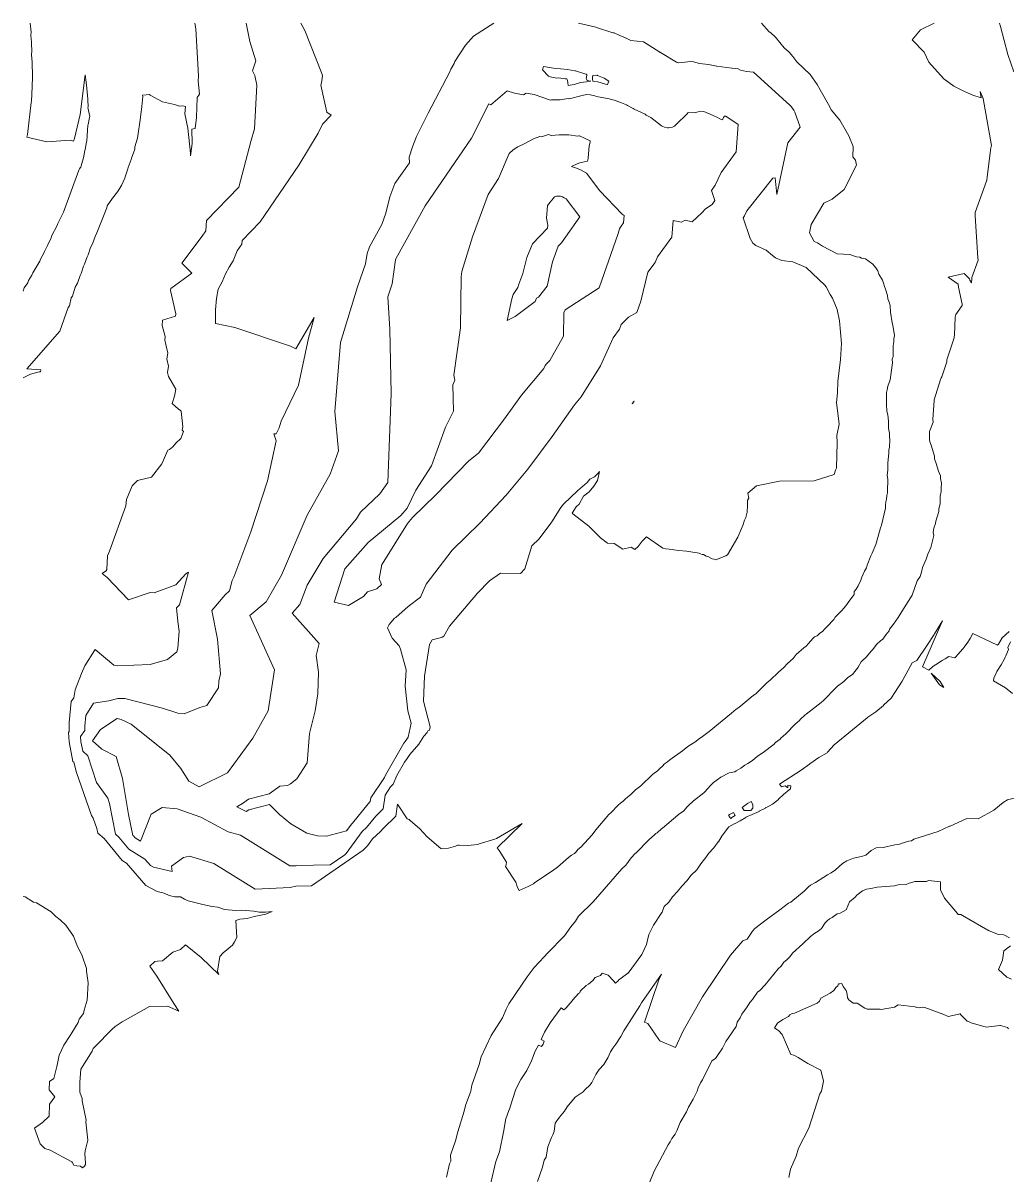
# Model space of a CAD drawing. Header units: metres. Extents: x 808092 to 809616, y 9156899 to 9158040.
# Drawn here: x 808091.9 to 808380.4, y 9157701.1 to 9158039 of the extents above; entities that cross this region are included whole.
import ezdxf

# ---------------------------------------------------------------- set-up
doc = ezdxf.new("R2010")
doc.units = ezdxf.units.M
doc.layers.add('C-TOPO-MAJR', color=9, linetype='Continuous')

msp = doc.modelspace()

# ---------------------------------------------------------------- linework, layer by layer
at = {"layer": 'C-TOPO-MAJR', "color": 9, "linetype": 'Continuous', "lineweight": 5}
for points, elevation in [([(808157.3, 9158039), (808158.33, 9158033.55), (808160.08, 9158027.9), (808159.14, 9158025.04), (808159.77, 9158023.66), (808160.39, 9158020.77), (808159.65, 9158008.01), (808158.65, 9158004.29), (808155.12, 9157990.94), (808145.65, 9157981.16), (808145.42, 9157978.09), (808144.39, 9157976.5), (808138.42, 9157968.6), (808141.3, 9157965.72), (808135.14, 9157961.18), (808135.06, 9157960.66), (808136.68, 9157953.83), (808136.56, 9157953.08), (808132.77, 9157951.92), (808132.61, 9157950.33), (808133.57, 9157947.1), (808133.45, 9157946.04), (808134.27, 9157942.3), (808134.05, 9157940.6), (808134.5, 9157938.47), (808134.2, 9157936.63), (808134.55, 9157935.44), (808136.69, 9157931.7), (808136.24, 9157929.63), (808135.57, 9157927.51), (808137.42, 9157925.85), (808137.91, 9157925.56), (808138.26, 9157925.27), (808138.75, 9157920.62), (808138.49, 9157919.71), (808138.9, 9157919.3), (808138.08, 9157917.21), (808136.69, 9157915.89), (808135.79, 9157914.79), (808134.81, 9157914.01), (808134.34, 9157913.79), (808132.57, 9157909.79), (808129.52, 9157905.91), (808125.46, 9157904.94), (808123.85, 9157903.39), (808122.24, 9157899.36), (808121.96, 9157897.5), (808117.27, 9157884.22), (808116.62, 9157882.83), (808116.43, 9157878.89), (808116.37, 9157878.76), (808116.35, 9157878.71), (808116.36, 9157878.57), (808115.05, 9157877.66), (808116.53, 9157876.48), (808122.83, 9157869.94), (808129.13, 9157872.08), (808130.33, 9157872), (808136.7, 9157874.38), (808139.55, 9157877.54), (808140.34, 9157878.06), (808137.77, 9157868.53), (808136.82, 9157867.63), (808137.2, 9157863.58), (808137.65, 9157860.81), (808137.23, 9157855.82), (808136.99, 9157854.76), (808134.2, 9157852.52), (808129.18, 9157851.02), (808119.56, 9157850.59), (808118.52, 9157850.8), (808113.01, 9157855.37), (808112.8, 9157855.15), (808110, 9157850.57), (808108.99, 9157848.4), (808107.18, 9157843.57), (808106.73, 9157841.25), (808106.03, 9157840.15), (808105.42, 9157833.98), (808105.41, 9157831.34), (808105.23, 9157831.09), (808105.44, 9157828.33), (808106.53, 9157822.56), (808106.74, 9157822.37), (808107.59, 9157819.37), (808111.91, 9157806.74), (808112.41, 9157806.02), (808113.55, 9157802.97), (808113.81, 9157801.57), (808115.62, 9157799.98), (808120.95, 9157793.52), (808122.17, 9157792.78), (808127.88, 9157786.19), (808131.14, 9157784.45), (808133.2, 9157783.98), (808134.74, 9157783.28), (808136.33, 9157782.87), (808138.01, 9157782.95), (808139.2, 9157782.26), (808140.28, 9157781.79), (808144.52, 9157780.63), (808147.32, 9157780.05), (808148.94, 9157779.86), (808150.95, 9157779.21), (808154.2, 9157778.89), (808155.86, 9157778.97), (808159.52, 9157778.68), (808161.07, 9157778.47), (808162.91, 9157778.42), (808164.86, 9157778.61), (808163.06, 9157777.8), (808159.56, 9157777.11), (808157.57, 9157776.58), (808155.39, 9157776.34), (808154.27, 9157775.99), (808154.49, 9157770.98), (808153.85, 9157769.69), (808153.29, 9157768.77), (808150.55, 9157766.5), (808149.55, 9157765.44), (808148.81, 9157761.15), (808149.2, 9157760.12), (808144.04, 9157765.16), (808139.45, 9157768.86), (808137.99, 9157767.49), (808135.79, 9157766.72), (808132.7, 9157764.18), (808131.33, 9157764.1), (808130.47, 9157763.96), (808129.02, 9157762.58), (808131.12, 9157759.65), (808136.02, 9157751.66), (808137.55, 9157749.37), (808134.17, 9157750.83), (808128.9, 9157750.75), (808120.94, 9157746.25), (808118.89, 9157744.87), (808117.93, 9157744.08), (808112.98, 9157739.07), (808112.47, 9157738.48), (808112.16, 9157737.69), (808108.83, 9157732.41), (808108.51, 9157728.64), (808108.57, 9157725.67), (808109.19, 9157723.84), (808109.25, 9157723.09), (808110.36, 9157717.47), (808110.32, 9157716.93), (808110.87, 9157711.6), (808110.07, 9157708.52), (808110, 9157707.62), (808110.23, 9157704.93), (808110.15, 9157704.58), (808110.16, 9157704.48), (808109.94, 9157703.96), (808109.34, 9157703.45), (808108.77, 9157703.95), (808107.65, 9157704.03), (808106.8, 9157704.28), (808106.26, 9157705.2), (808106.16, 9157705.25), (808106.04, 9157705.36), (808099.8, 9157708.68), (808098.25, 9157709.2), (808096.91, 9157710.57), (808095.29, 9157715.1), (808097.6, 9157716.8), (808099.57, 9157718.68), (808099.63, 9157722.17), (808101.25, 9157724.34), (808099.56, 9157726.34), (808099.61, 9157728.81), (808100.9, 9157729.7), (808101.84, 9157733.23), (808101.95, 9157734.05), (808102.53, 9157736.55), (808103.88, 9157739.4), (808105.75, 9157742.23), (808106.15, 9157743.02), (808108.04, 9157746.12), (808108.36, 9157747.04), (808109.62, 9157748.76), (808109.76, 9157749.68), (808110.67, 9157752.64), (808110.96, 9157757.69), (808110.48, 9157761.13), (808110.47, 9157761.94), (808109.21, 9157765.61), (808107.64, 9157768.89), (808106.72, 9157771.38), (808104.48, 9157774.57), (808102.74, 9157776.16), (808101.47, 9157777.14), (808100.16, 9157778.51), (808095.89, 9157781.2), (808094.99, 9157781.34), (808092.52, 9157782.92), (808091.94, 9157783.02), (808091.91, 9157783.05)], 2770), ([(808091.91, 9157935.03), (808092.18, 9157935.13), (808094.09, 9157936.13), (808096.59, 9157936.79), (808096.64, 9157936.79), (808097, 9157936.78), (808097.1, 9157937.35), (808092.99, 9157937.63), (808102.72, 9157948.7), (808105.1, 9157955.6), (808105.51, 9157956.17), (808106.01, 9157958.43), (808106.39, 9157959), (808107.14, 9157961.63), (808107.87, 9157962.81), (808108.61, 9157965.04), (808108.94, 9157965.62), (808109.65, 9157967.78), (808109.94, 9157968.33), (808110.67, 9157970.5), (808110.95, 9157971.03), (808111.68, 9157973.25), (808112.2, 9157974.25), (808113.01, 9157976.47), (808113.49, 9157977.5), (808116.4, 9157984.86), (808116.57, 9157985.43), (808118.08, 9157987.7), (808119.56, 9157989.51), (808120.7, 9157991.42), (808121.69, 9157993.54), (808121.8, 9157993.98), (808122.63, 9157996.26), (808122.72, 9157996.69), (808123.56, 9157999.06), (808123.62, 9157999.44), (808124.6, 9158002.03), (808124.64, 9158002.72), (808125.41, 9158005.28), (808126.31, 9158011.37), (808126.27, 9158011.54), (808126.66, 9158014.44), (808126.65, 9158014.52), (808126.95, 9158017.51), (808126.91, 9158017.86), (808126.97, 9158017.83), (808128.96, 9158018.03), (808129.18, 9158017.9), (808132.75, 9158015.96), (808136.31, 9158015.17), (808137.68, 9158014.63), (808138.68, 9158014.76), (808139.44, 9158014.56), (808139.3, 9158012.43), (808140.2, 9158008.16), (808140.95, 9158000.87), (808140.95, 9158000.08), (808141.08, 9158000.78), (808141.39, 9158003.7), (808141.34, 9158007.9), (808142.34, 9158008.12), (808142.67, 9158011.36), (808142.89, 9158017.14), (808143.56, 9158018.13), (808143.22, 9158022.01), (808143.31, 9158023.55), (808142.52, 9158037.3), (808142.26, 9158039)], 2780), ([(808091.91, 9157960.47), (808092.22, 9157961.37), (808093.32, 9157962.9), (808093.47, 9157963.54), (808094.52, 9157965.1), (808094.73, 9157965.84), (808096.8, 9157969.21), (808097, 9157969.8), (808097.97, 9157971.53), (808098.16, 9157972.09), (808099.05, 9157973.77), (808099.24, 9157974.32), (808100.1, 9157975.96), (808100.28, 9157976.5), (808101.93, 9157979.69), (808102.11, 9157980.21), (808103.72, 9157983.62), (808108.21, 9157995.92), (808108.43, 9157996.26), (808108.65, 9157996.53), (808108.82, 9157996.81), (808108.96, 9157997.12), (808109.51, 9157999.2), (808109.62, 9157999.51), (808110.04, 9158001.68), (808110.14, 9158001.97), (808110.48, 9158004.17), (808110.59, 9158004.46), (808110.89, 9158009.07), (808110.96, 9158009.3), (808111.38, 9158011.37), (808111.42, 9158011.66), (808110.92, 9158014.25), (808110.94, 9158014.43), (808110.84, 9158016.51), (808110.86, 9158016.66), (808110.5, 9158020.88), (808110.49, 9158020.93), (808110.08, 9158023.78), (808108.6, 9158012.24), (808106.95, 9158005.15), (808106.7, 9158004.42), (808105.72, 9158004.64), (808098.85, 9158004.22), (808093.01, 9158005.59), (808093.16, 9158006.31), (808093.16, 9158006.35), (808094.25, 9158015.7), (808094.36, 9158016.14), (808094.6, 9158020.27), (808094.56, 9158020.71), (808094.7, 9158022.92), (808094.67, 9158023.46), (808094.72, 9158024.96), (808094.6, 9158025.85), (808094.6, 9158027.52), (808094.36, 9158029.66), (808094.5, 9158030.82), (808094.35, 9158032.89), (808094.36, 9158033.4), (808094.17, 9158035.4), (808094.25, 9158036.34), (808093.99, 9158039)], 2790), ([(808308.14, 9158039), (808310.39, 9158036.43), (808310.95, 9158036.15), (808312.31, 9158034.85), (808314.8, 9158031.74), (808316.28, 9158030.47), (808317.41, 9158029.19), (808318.58, 9158027.64), (808322.39, 9158023.93), (808324.46, 9158021.01), (808325.32, 9158019.45), (808328.24, 9158014.49), (808328.57, 9158013.57), (808331.1, 9158010.54), (808333.78, 9158005.93), (808335.03, 9158002.84), (808334.94, 9157999.81), (808335.7, 9157998.85), (808335.97, 9157997.39), (808332.39, 9157990.23), (808328.89, 9157987.35), (808326.46, 9157986.22), (808322.78, 9157979.92), (808322.22, 9157977.49), (808323.63, 9157975.02), (808324.56, 9157974.62), (808326.01, 9157973.63), (808330.31, 9157971.38), (808334.1, 9157971.14), (808335.99, 9157970.48), (808337.03, 9157970.42), (808337.51, 9157970.08), (808338.63, 9157969.88), (808340.83, 9157968.38), (808341.64, 9157967.31), (808342.22, 9157966.42), (808342.57, 9157965.39), (808343.58, 9157963.62), (808343.91, 9157962.78), (808344.18, 9157961.82), (808344.51, 9157961.02), (808345.09, 9157959.2), (808345.23, 9157958.16), (808345.59, 9157957.24), (808345.88, 9157956.23), (808345.96, 9157954.29), (808346.43, 9157951.18), (808346.67, 9157950.43), (808347.11, 9157947.48), (808346.99, 9157946.42), (808346.98, 9157945.54), (808346.79, 9157944.4), (808346.74, 9157941.31), (808346.46, 9157940.53), (808346.55, 9157939.47), (808345.84, 9157934.48), (808345.23, 9157932.6), (808345, 9157931.47), (808344.8, 9157930.76), (808344.77, 9157927.23), (808344.9, 9157925.23), (808345.19, 9157924.18), (808345.36, 9157922.3), (808345.42, 9157920.41), (808345.5, 9157919.64), (808345.69, 9157918.81), (808345.67, 9157917.74), (808345.79, 9157916.86), (808345.64, 9157914.67), (808345.52, 9157913.79), (808345.49, 9157913.02), (808345.16, 9157909.99), (808345.16, 9157908.02), (808344.96, 9157906.41), (808345.18, 9157905.32), (808345.21, 9157904.5), (808345.06, 9157902.47), (808345.07, 9157901.33), (808344.86, 9157900.52), (808344.77, 9157899.49), (808344.57, 9157898.72), (808344.47, 9157897.72), (808344.46, 9157896.8), (808343.37, 9157891.88), (808342.99, 9157891.05), (808342.21, 9157888.27), (808341.71, 9157886.21), (808340.64, 9157883.63), (808340.24, 9157882.84), (808339.16, 9157880.16), (808338.92, 9157879.32), (808338.39, 9157878.4), (808337.58, 9157876.57), (808337.32, 9157875.77), (808336.48, 9157874.02), (808335.89, 9157873.1), (808335.33, 9157872.42), (808335.28, 9157871.54), (808334.75, 9157870.7), (808334.06, 9157869.91), (808332.92, 9157868.25), (808331.72, 9157866.81), (808330.37, 9157865.43), (808329.78, 9157864.9), (808329.38, 9157864.2), (808328.65, 9157863.47), (808328.12, 9157862.81), (808326.73, 9157861.47), (808326.01, 9157860.65), (808325.26, 9157860.18), (808324.51, 9157859.43), (808323.72, 9157859.08), (808323.18, 9157858.6), (808321.96, 9157857.13), (808321.22, 9157856.43), (808320.54, 9157855.93), (808318.33, 9157853.94), (808317.46, 9157852.72), (808315.84, 9157851.3), (808314.73, 9157850.09), (808313.13, 9157848.72), (808310.7, 9157846.38), (808309.86, 9157845.71), (808306.62, 9157842.54), (808305.23, 9157841.56), (808304.49, 9157840.8), (808301.55, 9157838.43), (808300.79, 9157837.91), (808299.35, 9157836.75), (808292.83, 9157831.38), (808292.03, 9157830.82), (808290.5, 9157829.62), (808289.71, 9157829.09), (808288.93, 9157828.49), (808286.63, 9157826.98), (808285.04, 9157825.74), (808281.32, 9157823.09), (808280.65, 9157822.51), (808279.77, 9157821.86), (808279.19, 9157821.21), (808278.44, 9157820.57), (808277.74, 9157819.86), (808276.3, 9157818.73), (808272.82, 9157815.45), (808271.31, 9157814.27), (808269.98, 9157812.96), (808268.38, 9157811.67), (808267.65, 9157810.92), (808266.87, 9157810.36), (808266.23, 9157809.79), (808264.18, 9157807.61), (808263.47, 9157807.03), (808259.66, 9157802.59), (808258.56, 9157801.11), (808255.25, 9157797.52), (808254.38, 9157796.77), (808253.92, 9157796.12), (808253.46, 9157795.57), (808252.5, 9157795.09), (808251.63, 9157794.47), (808248.43, 9157791.64), (808246.99, 9157790.56), (808241.75, 9157787.14), (808241.59, 9157786.93), (808241.45, 9157786.77), (808240.02, 9157786.07), (808239.88, 9157785.97), (808237.18, 9157784.82), (808236.68, 9157785.68), (808236.2, 9157787.18), (808233.25, 9157791.83), (808233.38, 9157792.31), (808233.51, 9157793.07), (808231.35, 9157796.47), (808230.73, 9157797.25), (808238.05, 9157804.43), (808230.57, 9157799.98), (808230.13, 9157799.81), (808225.54, 9157798.47), (808225.34, 9157798.37), (808225.09, 9157798.29), (808222.16, 9157798), (808219.59, 9157798.02), (808219.2, 9157798.09), (808218.91, 9157797.98), (808218.54, 9157797.78), (808216.54, 9157797.17), (808214.81, 9157796.99), (808214.27, 9157797.07), (808210.27, 9157800.51), (808208.15, 9157802.85), (808205.33, 9157805.25), (808205.02, 9157805.6), (808204.44, 9157805.78), (808201.6, 9157810.07), (808201.08, 9157806.58), (808197.41, 9157802.97), (808196.64, 9157802.02), (808194.22, 9157799.89), (808192.76, 9157797.87), (808191.52, 9157796.59), (808176.41, 9157786.16), (808171.83, 9157786.08), (808170.11, 9157785.69), (808159.92, 9157785.12), (808147.79, 9157792.72), (808140.7, 9157794.84), (808138.9, 9157794.45), (808135.34, 9157791.91), (808135.6, 9157790.36), (808130.16, 9157791.59), (808129.24, 9157792.09), (808127.6, 9157793.97), (808122.84, 9157796.86), (808119.94, 9157800.38), (808118.95, 9157801.25), (808117.27, 9157810.29), (808116.7, 9157811.82), (808113.46, 9157816.46), (808110.88, 9157824.27), (808109.39, 9157825.61), (808108.85, 9157828.49), (808108.74, 9157829.88), (808109.98, 9157831.63), (808109.99, 9157832.95), (808110.3, 9157836.04), (808112.58, 9157839.64), (808117.05, 9157840.35), (808119.66, 9157841.06), (808121.68, 9157841.01), (808132.72, 9157838.24), (808137.22, 9157836.71), (808139.11, 9157836.56), (808143.64, 9157838.43), (808145.72, 9157838.97), (808149.11, 9157844.18), (808149.24, 9157846.16), (808149.73, 9157848.27), (808148.88, 9157858.42), (808147.18, 9157866.8), (808151.1, 9157871.42), (808152.36, 9157872.62), (808153.17, 9157875.62), (808153.61, 9157876.56), (808158.64, 9157889.88), (808163.51, 9157904.79), (808166.04, 9157916.6), (808165.34, 9157918.58), (808166.08, 9157918.61), (808166.9, 9157920.4), (808167.52, 9157922.29), (808172.57, 9157932.92), (808175.49, 9157946.69), (808177.21, 9157952.74), (808171.82, 9157943.57), (808170.19, 9157944.35), (808153.98, 9157949.78), (808148.25, 9157950.98), (808148.26, 9157954.96), (808148.55, 9157958.3), (808149.08, 9157961.04), (808150.27, 9157963.12), (808151.18, 9157965.54), (808152.25, 9157967.5), (808153.47, 9157969.34), (808154.62, 9157972.26), (808156, 9157974.23), (808156.07, 9157975.29), (808161.4, 9157980.79), (808172.63, 9157997.4), (808178.37, 9158006.74), (808179.61, 9158009.39), (808182.17, 9158011.97), (808180.86, 9158012.84), (808179.14, 9158020.78), (808179.3, 9158021.47), (808179.57, 9158023.49), (808179.44, 9158024.25), (808174.4, 9158036.84), (808173.31, 9158039)], 2760), ([(808229.83, 9158039), (808223.81, 9158035.16), (808221.53, 9158032.5), (808218.37, 9158027.7), (808218.18, 9158027.18), (808217.21, 9158025.48), (808216.92, 9158024.69), (808210.57, 9158012.56), (808207.1, 9158005.74), (808205.92, 9158002.7), (808205, 9157999.72), (808205.07, 9157998.06), (808200.78, 9157991.96), (808199.35, 9157988.03), (808198.17, 9157983.25), (808197.03, 9157979.98), (808193.41, 9157973.4), (808192.67, 9157971.44), (808192.25, 9157968.41), (808189.84, 9157961.72), (808184.88, 9157945.35), (808183.2, 9157925.14), (808184.32, 9157913.59), (808181.86, 9157906.77), (808175.16, 9157894.74), (808167.62, 9157877.16), (808163.11, 9157869.41), (808158.32, 9157865.33), (808165.51, 9157849.44), (808163.67, 9157837.44), (808159.22, 9157829.42), (808151.83, 9157819.21), (808143.53, 9157815.19), (808140.47, 9157816.78), (808138.14, 9157820.49), (808134.89, 9157824.46), (808123.6, 9157833.52), (808120.65, 9157834.85), (808119.5, 9157835.18), (808114.56, 9157831.92), (808112.26, 9157828.66), (808115.02, 9157826.18), (808119.14, 9157824.02), (808120.99, 9157817.62), (808122.76, 9157807), (808124.09, 9157800.93), (808124.26, 9157800.78), (808124.74, 9157800.19), (808126.29, 9157799.26), (808129.44, 9157807.18), (808132.65, 9157809.09), (808137.04, 9157808.75), (808143.94, 9157806.23), (808151.97, 9157801.94), (808155.55, 9157800.96), (808170.06, 9157791.96), (808171.76, 9157792.05), (808172.05, 9157792.12), (808181.83, 9157792.29), (808186.15, 9157795.27), (808186.5, 9157795.63), (808191.19, 9157802.1), (808192.51, 9157803.26), (808195.19, 9157806.59), (808197.33, 9157808.69), (808197.93, 9157812.69), (808199.56, 9157815.11), (808200.33, 9157815.94), (808201.35, 9157818.43), (808203.62, 9157822.38), (808204.45, 9157823.5), (808205.15, 9157824.64), (808207.78, 9157827.68), (808209.32, 9157830.04), (808210.24, 9157831.08), (808210.51, 9157831.62), (808210.93, 9157831.79), (808211.11, 9157832.74), (808209.17, 9157840.29), (808209.45, 9157847.59), (808210.95, 9157856.87), (808211.77, 9157858.22), (808214.12, 9157858.82), (808214.62, 9157859.04), (808215.15, 9157859.33), (808216.77, 9157862.21), (808225.02, 9157871.96), (808228.51, 9157875.57), (808231.77, 9157877.77), (808237.64, 9157877.7), (808238.91, 9157879.05), (808240.93, 9157885.8), (808243.06, 9157887.86), (808246.79, 9157892.86), (808249.43, 9157897.07), (808250.2, 9157897.96), (808254.37, 9157902.03), (808257.13, 9157904.34), (808257.86, 9157905.3), (808259.28, 9157906.05), (808260.4, 9157907.14), (808260.78, 9157907.61), (808260.12, 9157904.98), (808259.03, 9157903.28), (808257.74, 9157901.64), (808256.05, 9157900.3), (808254.74, 9157898.01), (808253.94, 9157897.19), (808252.7, 9157895.41), (808252.88, 9157895.19), (808257.66, 9157891.54), (808261, 9157888.14), (808263.07, 9157886.59), (808265.04, 9157886.49), (808267.53, 9157884.77), (808270.05, 9157885.41), (808271.05, 9157884.72), (808272.07, 9157885.62), (808273.22, 9157887.15), (808274.46, 9157888.41), (808279.3, 9157885.1), (808280.21, 9157884.91), (808282.1, 9157884.72), (808282.52, 9157884.59), (808283.96, 9157884.4), (808286.23, 9157884.27), (808289.89, 9157883.6), (808290.36, 9157883.42), (808290.82, 9157883.29), (808291.22, 9157883.21), (808292.01, 9157882.76), (808292.48, 9157882.66), (808293.77, 9157882.01), (808294.37, 9157881.84), (808294.8, 9157881.68), (808295.53, 9157881.93), (808297.7, 9157882.86), (808298.18, 9157883.13), (808301.24, 9157888.37), (808302.28, 9157890.88), (808302.73, 9157891.76), (808303.24, 9157893.28), (808303.59, 9157894.13), (808303.96, 9157895.68), (808304.13, 9157897.6), (808304.06, 9157899.17), (808304.46, 9157899.68), (808304.18, 9157901.2), (808306.69, 9157903.38), (808313.47, 9157904.75), (808323.59, 9157904.82), (808329.43, 9157906.74), (808329.83, 9157907.95), (808330.13, 9157908.58), (808330.35, 9157916.08), (808330.26, 9157918.13), (808330.9, 9157921.47), (808330.14, 9157927.84), (808330.46, 9157930.65), (808330.56, 9157933.98), (808331.37, 9157940.43), (808331.6, 9157945.07), (808331.05, 9157951.75), (808330.35, 9157955.09), (808329.01, 9157958.38), (808328.31, 9157959.47), (808327.15, 9157961.68), (808326.77, 9157962.19), (808321.25, 9157967.38), (808317.35, 9157969.04), (808314.16, 9157969.39), (808312.29, 9157970.17), (808311.38, 9157970.83), (808309.54, 9157972.41), (808306.56, 9157973.79), (808305.65, 9157974.49), (808304.83, 9157975.83), (808302.78, 9157981.9), (808303.17, 9157982.53), (808303.85, 9157983.97), (808311.48, 9157993.59), (808312.16, 9157993.63), (808312.72, 9157988.74), (808315.86, 9158003.94), (808319.5, 9158008.5), (808317.94, 9158012.89), (808317.62, 9158013.45), (808317.45, 9158013.72), (808317.31, 9158013.97), (808316.96, 9158014.46), (808316.52, 9158014.91), (808305.86, 9158024.64), (808303.83, 9158024.84), (808302.04, 9158025.17), (808301.36, 9158025.62), (808299.55, 9158025.79), (808299.54, 9158025.78), (808299.51, 9158025.8), (808299.48, 9158025.81), (808295.11, 9158026.34), (808295.07, 9158026.36), (808295.01, 9158026.36), (808294.96, 9158026.35), (808292.67, 9158026.83), (808290.01, 9158027.15), (808288.28, 9158027.66), (808287.53, 9158027.74), (808283.97, 9158027.37), (808283.86, 9158027.38), (808283.67, 9158027.41), (808283.57, 9158027.44), (808283.28, 9158027.54), (808278.65, 9158030.35), (808278.57, 9158030.38), (808278.49, 9158030.42), (808278.42, 9158030.48), (808278.27, 9158030.55), (808278.2, 9158030.59), (808278.12, 9158030.62), (808273.67, 9158033.49), (808269.89, 9158033.89), (808268.38, 9158034.64), (808266.67, 9158035.32), (808264.99, 9158036.15), (808264.65, 9158036.12), (808259.82, 9158037.74), (808259.7, 9158037.8), (808254.54, 9158039)], 2750), ([(808215.93, 9157700.72), (808216.85, 9157704.71), (808217.15, 9157705.44), (808217.14, 9157707.18), (808218.58, 9157711.44), (808219.22, 9157714), (808221.13, 9157720.07), (808221.53, 9157721.75), (808223.1, 9157725.95), (808223.38, 9157727.7), (808225.51, 9157733.78), (808226.12, 9157736.04), (808229.02, 9157742.29), (808232.33, 9157747.42), (808233.4, 9157750.01), (808234.23, 9157751.55), (808239.55, 9157759.45), (808241.57, 9157762.2), (808244.58, 9157765.29), (808245.54, 9157766.45), (808250.51, 9157771.47), (808252.35, 9157774.1), (808253.68, 9157775.82), (808254.6, 9157777.24), (808258.92, 9157781.5), (808267.24, 9157791.14), (808268.41, 9157792.17), (808270.05, 9157794.39), (808271.2, 9157795.65), (808271.59, 9157795.94), (808275.1, 9157799.49), (808276.98, 9157801.19), (808277.26, 9157801.48), (808277.63, 9157801.68), (808278.85, 9157802.86), (808279.23, 9157803.04), (808283.71, 9157806.85), (808284, 9157807.14), (808285.33, 9157808.07), (808286.39, 9157809.32), (808286.75, 9157809.61), (808288.29, 9157811.05), (808291.29, 9157813.41), (808292.66, 9157814.87), (808292.95, 9157815.22), (808294.11, 9157816.41), (808296.3, 9157818.02), (808298.7, 9157819.23), (808300.35, 9157819.57), (808300.72, 9157819.84), (808302.1, 9157820.58), (808303.35, 9157821.49), (808304.22, 9157821.99), (808305.57, 9157822.91), (808307.02, 9157824.19), (808308.66, 9157825.19), (808311.86, 9157827.67), (808312.07, 9157827.94), (808312.32, 9157828.17), (808313.63, 9157829.16), (808313.89, 9157829.42), (808315.34, 9157830.64), (808318.03, 9157833.53), (808319.28, 9157834.63), (808319.51, 9157834.88), (808321.01, 9157836.29), (808321.28, 9157836.45), (808325.67, 9157839.87), (808325.9, 9157840.11), (808326.16, 9157840.3), (808330.19, 9157844.37), (808330.42, 9157844.65), (808332.28, 9157845.98), (808333.41, 9157847.08), (808334.89, 9157848.22), (808335.12, 9157848.47), (808336.26, 9157849.98), (808336.53, 9157850.22), (808337.42, 9157851.75), (808337.67, 9157852.04), (808338.84, 9157853.2), (808340.37, 9157855.05), (808340.65, 9157855.31), (808342.01, 9157856.92), (808343.08, 9157857.95), (808343.74, 9157858.39), (808344.58, 9157859.72), (808345.62, 9157860.88), (808345.64, 9157861.39), (808346.89, 9157862.87), (808348.25, 9157864.76), (808349.81, 9157867.28), (808349.96, 9157867.66), (808352.36, 9157871.33), (808353.82, 9157875.53), (808354.61, 9157876.79), (808355.08, 9157878.09), (808355.31, 9157879.45), (808356.37, 9157881.91), (808356.86, 9157883.32), (808357.77, 9157885.28), (808358.61, 9157888.81), (808358.45, 9157889.68), (808358.58, 9157890.39), (808358.65, 9157891.01), (808359.13, 9157892.38), (808359.24, 9157893.05), (808360.08, 9157895.84), (808360.17, 9157896.6), (808360.51, 9157898.07), (808360.55, 9157898.85), (808360.47, 9157900.3), (808360.76, 9157901.68), (808360.78, 9157902.7), (808360.94, 9157904.13), (808360.59, 9157905.51), (808360.59, 9157906.33), (808360.04, 9157907.67), (808359.37, 9157909.87), (808358.85, 9157911.25), (808358.82, 9157912.03), (808357.85, 9157915.3), (808357.64, 9157915.81), (808357.51, 9157916.33), (808357.43, 9157916.82), (808357.38, 9157917.36), (808357.43, 9157919.28), (808358.51, 9157922.06), (808358.41, 9157922.88), (808358.73, 9157928.32), (808358.79, 9157928.6), (808360.58, 9157934.49), (808360.69, 9157934.76), (808360.85, 9157935.03), (808361, 9157935.36), (808362.44, 9157939.73), (808362.48, 9157940.3), (808364.47, 9157946.5), (808364.68, 9157947.52), (808364.88, 9157952.8), (808365.08, 9157953.55), (808366.96, 9157956.22), (808366.96, 9157956.59), (808365.87, 9157961.57), (808365.76, 9157962.46), (808362.83, 9157964.53), (808367.57, 9157965.57), (808369.07, 9157964.05), (808369.2, 9157963.64), (808369.7, 9157962.84), (808369.81, 9157964.17), (808369.83, 9157964.24), (808369.8, 9157964.39), (808371.66, 9157969.5), (808371.55, 9157970.18), (808370.74, 9157982.48), (808370.76, 9157983.46), (808374.23, 9157992.93), (808374.27, 9157993.91), (808375.27, 9158001.64), (808375.29, 9158001.91), (808375.51, 9158003.1), (808373.1, 9158016.86), (808373.1, 9158016.87), (808373.1, 9158016.88), (808373.1, 9158016.89), (808373.1, 9158016.9), (808372.22, 9158018.91), (808372.5, 9158017.12), (808370.12, 9158017.88), (808370.11, 9158017.88), (808370.09, 9158017.89), (808367.63, 9158018.93), (808364.52, 9158020.49), (808364.51, 9158020.5), (808364.47, 9158020.54), (808361.59, 9158022.7), (808361.52, 9158022.75), (808357.23, 9158027.53), (808357.22, 9158027.54), (808355.79, 9158030.49), (808355.79, 9158030.49), (808352.3, 9158034.11), (808354.8, 9158037.03), (808358.75, 9158039)], 2770), ([(808377.94, 9158039), (808378.14, 9158038.02), (808380.34, 9158029.83), (808382.12, 9158024.69)], 2780), ([(808380.71, 9157860.7), (808378.68, 9157858.86), (808377.57, 9157856.92), (808377.3, 9157856.69), (808370.08, 9157860.13), (808369.33, 9157858.63), (808368.47, 9157857.25), (808367.46, 9157855.95), (808367.39, 9157855.82), (808366.17, 9157854.51), (808366, 9157854.22), (808364.81, 9157853), (808363.06, 9157853.4), (808362, 9157852.69), (808361.06, 9157852.18), (808359.18, 9157850.88), (808358.33, 9157850.43), (808357.15, 9157849.37), (808355.37, 9157850.29), (808361.01, 9157863.39), (808361.15, 9157863.85), (808358.85, 9157859.97), (808358.72, 9157859.82), (808356.7, 9157856.64), (808356.48, 9157856.37), (808353.66, 9157852.18), (808352.28, 9157851.5), (808349.39, 9157846.1), (808346.14, 9157841.19), (808343.95, 9157839.08), (808343.87, 9157838.98), (808341.63, 9157837.11), (808339.3, 9157835.61), (808339.11, 9157835.41), (808329.51, 9157827.44), (808327.56, 9157825.27), (808327.41, 9157825.14), (808324.99, 9157823.73), (808322.34, 9157821.87), (808322.26, 9157821.8), (808319.76, 9157820.03), (808313.49, 9157815.94), (808314.04, 9157815.11), (808315.11, 9157815.47), (808315.87, 9157814.89), (808315.94, 9157815.65), (808316.49, 9157815.59), (808316.76, 9157815.49), (808316.68, 9157814.53), (808316.32, 9157814.23), (808314.58, 9157812.89), (808313.2, 9157811.54), (808313.13, 9157811.49), (808311.4, 9157810.11), (808309.49, 9157809.01), (808309.46, 9157809.03), (808309.37, 9157809.06), (808309.38, 9157808.95), (808307.52, 9157807.99), (808307.48, 9157807.96), (808305.48, 9157807.08), (808305.46, 9157807.07), (808303.6, 9157806.23), (808303.57, 9157806.21), (808301.95, 9157805.21), (808300.24, 9157804.36), (808300.19, 9157804.31), (808298.61, 9157803.47), (808296.75, 9157800.97), (808296.67, 9157800.9), (808295.58, 9157799.08), (808295.49, 9157799.01), (808294.19, 9157797.28), (808294.08, 9157797.18), (808292.75, 9157795.72), (808291.62, 9157794.09), (808291.52, 9157793.99), (808290.37, 9157792.54), (808289.27, 9157790.8), (808287.48, 9157789.15), (808286.37, 9157787.7), (808284.86, 9157786.09), (808283.63, 9157784.52), (808283.53, 9157784.43), (808282.26, 9157783.06), (808282.15, 9157782.96), (808281.05, 9157781.33), (808280.93, 9157781.21), (808279.69, 9157780.08), (808279.11, 9157778.45), (808279.02, 9157778.36), (808276.52, 9157774.57), (808275.23, 9157771.91), (808274.5, 9157768.94), (808274.49, 9157768.93), (808274.47, 9157768.91), (808274.46, 9157768.9), (808273.14, 9157765.97), (808269.13, 9157760.59), (808269.07, 9157760.53), (808266.35, 9157758.48), (808266.31, 9157758.43), (808265.38, 9157757.64), (808264.85, 9157758.33), (808263.29, 9157759.97), (808261.5, 9157760.58), (808261.06, 9157759.9), (808259.46, 9157759.27), (808258.82, 9157758.39), (808257.51, 9157757.32), (808256.85, 9157756.94), (808255.11, 9157755.23), (808255, 9157754.8), (808254.62, 9157754.56), (808252.94, 9157752.74), (808252.71, 9157752.42), (808250.93, 9157750.4), (808250.81, 9157750.2), (808250.3, 9157749.8), (808249.49, 9157750.39), (808246.32, 9157745.98), (808244.63, 9157743.26), (808243.61, 9157741.11), (808244.51, 9157740.66), (808244.34, 9157740.02), (808244.2, 9157739.76), (808243.73, 9157739.06), (808242.83, 9157739.49), (808241.93, 9157737.66), (808241.93, 9157737.64), (808240.78, 9157734.84), (808240.78, 9157734.84), (808239.43, 9157732.02), (808239.43, 9157732.02), (808237.74, 9157729.42), (808236.27, 9157726.56), (808235.25, 9157723.56), (808235.24, 9157723.54), (808234.34, 9157720.65), (808234.33, 9157720.62), (808234.32, 9157720.59), (808233.25, 9157717.59), (808233.25, 9157717.55), (808233.23, 9157717.51), (808232.72, 9157714.43), (808232.71, 9157714.41), (808231.46, 9157708.17), (808230.39, 9157705.3), (808228.92, 9157699.12)], 2780), ([(808381.71, 9157842.52), (808379.69, 9157844.17), (808376.16, 9157846.26), (808376.28, 9157847.14), (808376.64, 9157847.77), (808377.14, 9157848.94), (808378.42, 9157850.92), (808379.27, 9157852.47), (808379.56, 9157853.17), (808379.79, 9157853.54), (808380.51, 9157855.39), (808380.32, 9157855.97), (808381.1, 9157857.65)], 2780), ([(808382.62, 9157811.95), (808380.25, 9157811.35), (808378.95, 9157810.59), (808376.22, 9157808.35), (808371.65, 9157805.77), (808368.37, 9157805.9), (808363.48, 9157803.62), (808363.21, 9157803.6), (808359.89, 9157802.05), (808352.83, 9157799.84), (808352.15, 9157799.3), (808351.32, 9157799.19), (808349.14, 9157798.58), (808348.43, 9157798.29), (808347.27, 9157798.17), (808343.84, 9157797.41), (808341.81, 9157797.27), (808340.26, 9157796.5), (808338.72, 9157795.13), (808337.52, 9157794.72), (808335.1, 9157794.23), (808333.13, 9157793.5), (808331.9, 9157792.65), (808329.89, 9157790.85), (808328.6, 9157789.92), (808327.53, 9157789.33), (808324.03, 9157787.07), (808322.57, 9157786.36), (808321.92, 9157785.86), (808320.64, 9157784.55), (808316.73, 9157781.32), (808316.12, 9157781.06), (808313.52, 9157779.1), (808309.58, 9157776.19), (808306.27, 9157773.59), (808305.58, 9157772.82), (808303.97, 9157770.5), (808302.74, 9157770), (808299.15, 9157765.83), (808290.92, 9157753.56), (808285.28, 9157743.62), (808282.99, 9157738.77), (808278.37, 9157740.68), (808278.07, 9157741.09), (808274.86, 9157745.8), (808273.96, 9157746.22), (808278.15, 9157758.58), (808278.87, 9157760.3), (808273.02, 9157751.84), (808272.57, 9157751.01), (808267.82, 9157743.69), (808267.01, 9157742.03), (808265.55, 9157739.7), (808264.63, 9157738.52), (808264, 9157737.51), (808263.18, 9157735.72), (808261.97, 9157733.78), (808260.67, 9157732.33), (808259.68, 9157730.86), (808258.49, 9157728.51), (808257.99, 9157727.77), (808256.41, 9157726.4), (808255.95, 9157725.81), (808253.58, 9157724.24), (808251.22, 9157721.36), (808250.47, 9157720.06), (808249.02, 9157718.36), (808247.8, 9157716.58), (808247.47, 9157714.11), (808247.1, 9157713.19), (808246.64, 9157712.41), (808245.6, 9157709.62), (808245.1, 9157706.57), (808244.54, 9157705.73), (808244.09, 9157703.69), (808242.61, 9157699.47)], 2790), ([(808380.8, 9157770.94), (808379.2, 9157771.76), (808377.57, 9157771.89), (808374.91, 9157773), (808374.57, 9157773.18), (808374.45, 9157773.19), (808367.08, 9157777.49), (808366.61, 9157777.71), (808366.08, 9157777.7), (808365.77, 9157777.74), (808365.61, 9157778.01), (808361.83, 9157782.57), (808360.65, 9157784.96), (808360.57, 9157787.36), (808357.09, 9157787.73), (808356.5, 9157787.41), (808353.12, 9157787.44), (808352.23, 9157787.12), (808351.41, 9157786.91), (808350.6, 9157786.57), (808348.2, 9157786.41), (808347.16, 9157786.18), (808342.07, 9157785.78), (808340.2, 9157785.36), (808338.98, 9157785.2), (808337.78, 9157784.72), (808336.15, 9157783.43), (808335.59, 9157782.83), (808333.98, 9157781.46), (808333.02, 9157779.14), (808331.25, 9157778.15), (808330.38, 9157777.89), (808328.88, 9157776.83), (808328.14, 9157776.43), (808327.41, 9157775.91), (808326.88, 9157775.32), (808325.75, 9157773.68), (808324.75, 9157772.9), (808323.77, 9157772.29), (808322.53, 9157771.31), (808320.32, 9157769.1), (808317.3, 9157766.4), (808316.44, 9157765.32), (808315.65, 9157764.47), (808314.72, 9157763.75), (808313.94, 9157762.58), (808313.03, 9157761.83), (808309.29, 9157757.17), (808307.73, 9157755.48), (808307, 9157755.02), (808305.52, 9157752.82), (808304.73, 9157751.95), (808303.97, 9157750.7), (808302.42, 9157748.52), (808301.91, 9157747.48), (808301.09, 9157746.22), (808300.76, 9157744.93), (808297.74, 9157740.53), (808296.73, 9157738.61), (808294.75, 9157735.49), (808293.66, 9157734.85), (808290.89, 9157729.29), (808290.34, 9157728.37), (808289.67, 9157726.97), (808289.3, 9157725.93), (808288.17, 9157723.62), (808286.84, 9157721.3), (808286.25, 9157719.93), (808284.4, 9157716.74), (808283.39, 9157714.35), (808282.87, 9157713.39), (808281.95, 9157712.09), (808281.43, 9157711.12), (808280.81, 9157710.25), (808276.76, 9157702.47), (808275.31, 9157698.91)], 2800), ([(808381.36, 9157758.75), (808380.04, 9157759.37), (808377.6, 9157761.65), (808378.76, 9157764.37), (808379.17, 9157767.13), (808381.14, 9157768.51)], 2800), ([(808380.52, 9157744.26), (808380.19, 9157744.63), (808378.18, 9157745.16), (808378.01, 9157745.18), (808373.96, 9157744.75), (808373.95, 9157744.76), (808373.95, 9157744.76), (808369.56, 9157745.99), (808369.01, 9157746.27), (808368.41, 9157746.44), (808366.6, 9157748.34), (808366.39, 9157748.64), (808366.32, 9157748.66), (808366.02, 9157748.5), (808362.9, 9157747.82), (808361.6, 9157748.45), (808356.07, 9157750.52), (808355.23, 9157750.61), (808354.45, 9157750.42), (808353.94, 9157750.6), (808353.61, 9157750.53), (808353.22, 9157750.7), (808348.19, 9157751.26), (808347.18, 9157750.54), (808343.2, 9157749.92), (808342.97, 9157749.97), (808342.9, 9157749.98), (808339.77, 9157749.99), (808339.13, 9157750.04), (808338.45, 9157750.29), (808336.25, 9157751.73), (808335, 9157751.73), (808333.73, 9157752.77), (808333.36, 9157753.28), (808333.28, 9157754.39), (808332.94, 9157755.45), (808332.12, 9157756.65), (808331.69, 9157757.49), (808331.08, 9157757.4), (808330.69, 9157757.39), (808330.5, 9157756.87), (808330, 9157756.37), (808329.35, 9157755.49), (808328.26, 9157754.67), (808325.58, 9157753.23), (808325.17, 9157752.34), (808324.51, 9157751.8), (808317.89, 9157748.82), (808317.12, 9157748.7), (808316.53, 9157748.37), (808316.09, 9157747.85), (808314.47, 9157746.97), (808312.9, 9157745.93), (808312.04, 9157744.53), (808312.66, 9157744.02), (808313.29, 9157743.68), (808314.2, 9157742.6), (808316.8, 9157736.75), (808317.67, 9157736.51), (808318.95, 9157735.85), (808321.75, 9157734.05), (808325.56, 9157732.16), (808326.35, 9157728.89), (808325.74, 9157726.01), (808325.3, 9157725.17), (808322.06, 9157715.09), (808319.03, 9157709.23), (808318.29, 9157706.9), (808316.71, 9157703.1), (808316.18, 9157700.65)], 2810)]:
    msp.add_lwpolyline(points, dxfattribs=dict(at, elevation=elevation))
for points, elevation in [([(808257.13, 9158022.15), (808256.88, 9158022.84), (808256.96, 9158023.15), (808257.02, 9158023.84), (808257.03, 9158023.87), (808256.79, 9158023.99), (808256.76, 9158024), (808253.66, 9158024.98), (808253.63, 9158024.99), (808253.59, 9158025), (808253.56, 9158025), (808251.38, 9158025.39), (808247.22, 9158025.74), (808244.37, 9158026.29), (808244.05, 9158025.34), (808245.79, 9158023.45), (808246.68, 9158023.17), (808248.25, 9158022.84), (808248.82, 9158022.94), (808250.66, 9158022.7), (808250.79, 9158022.61), (808251.21, 9158022.67), (808251.32, 9158022.24), (808251.59, 9158020.71), (808253.27, 9158021.01), (808255.19, 9158021.61), (808256.96, 9158021.77), (808258.23, 9158021.93), (808257.13, 9158022.15)], 2740), ([(808263.01, 9158020.99), (808263.09, 9158021.02), (808263.52, 9158021.93), (808262.08, 9158022.83), (808260.16, 9158023.66), (808260.09, 9158023.7), (808260.03, 9158023.71), (808260, 9158023.72), (808259.97, 9158023.73), (808259.95, 9158023.74), (808258.81, 9158023.66), (808258.69, 9158023.16), (808258.64, 9158022.67), (808258.76, 9158022.01), (808260.24, 9158021.8), (808262.5, 9158021.1), (808263.01, 9158020.99)], 2740), ([(808233.69, 9158019.13), (808228.89, 9158014.99), (808228.35, 9158015.31), (808223.24, 9158005.3), (808209.65, 9157985.44), (808201.08, 9157969.9), (808200.96, 9157969.57), (808200, 9157962.61), (808198.77, 9157958.76), (808199.37, 9157949.24), (808199.74, 9157930.42), (808198.77, 9157904.35), (808196.38, 9157900.99), (808190.73, 9157895.66), (808189.61, 9157893.66), (808179.84, 9157882.04), (808175.15, 9157874.24), (808172.99, 9157868.61), (808170.74, 9157866.08), (808178.64, 9157857.13), (808177.72, 9157853.67), (808178.39, 9157848.8), (808178.2, 9157842.43), (808177.44, 9157837.39), (808175.85, 9157830.74), (808175.12, 9157822.21), (808172.11, 9157817.49), (808170.25, 9157816.01), (808169.33, 9157815.55), (808167.12, 9157815.31), (808163.94, 9157813.09), (808157.89, 9157811.52), (808156.19, 9157810.27), (808154.54, 9157809.3), (808157.21, 9157807.97), (808158.07, 9157808.39), (808164.11, 9157809.96), (808167, 9157807.05), (808170.29, 9157804.3), (808174.99, 9157801.6), (808178.15, 9157800.83), (808180.75, 9157800.71), (808186.67, 9157802.25), (808188.16, 9157804.31), (808188.38, 9157804.5), (808192.97, 9157810.21), (808193.58, 9157810.81), (808193.75, 9157811.95), (808197.56, 9157817.62), (808197.79, 9157817.86), (808198.08, 9157818.57), (808203.45, 9157827.93), (808203.59, 9157828.12), (808203.7, 9157828.31), (808204.14, 9157828.82), (808204.73, 9157829.72), (808205.61, 9157833.86), (808204.65, 9157837.47), (808203.86, 9157844.64), (808204.08, 9157849.48), (808202.48, 9157855.51), (808202.02, 9157856.47), (808199.99, 9157858.7), (808198.6, 9157861.77), (808199.09, 9157862.78), (808200.69, 9157864.6), (808201.13, 9157864.74), (808204.7, 9157867.99), (808208.31, 9157870.73), (808210.01, 9157874.52), (808217.6, 9157884.53), (808225.7, 9157892.39), (808233.45, 9157900.64), (808239.7, 9157908.21), (808246.91, 9157917.8), (808253.42, 9157927.12), (808255.35, 9157929.48), (808261.06, 9157938.54), (808264.73, 9157946.76), (808266.61, 9157949.28), (808267.09, 9157950.68), (808269.21, 9157952.76), (808271.65, 9157954.15), (808272.82, 9157957.51), (808274.93, 9157965.99), (808277, 9157968.78), (808277.77, 9157970.44), (808281.95, 9157976.27), (808282.34, 9157981.17), (808284.72, 9157980.63), (808285.87, 9157981.24), (808287.9, 9157980.78), (808290.7, 9157983.36), (808291.78, 9157984.6), (808293.72, 9157985.79), (808294.56, 9157986.97), (808293.57, 9157989.88), (808294.59, 9157991.5), (808296.36, 9157995.25), (808300.72, 9158001.26), (808301.35, 9158009.29), (808297.73, 9158011.73), (808297.37, 9158011.76), (808297.07, 9158011.34), (808296.73, 9158010.63), (808296.42, 9158010.69), (808294.94, 9158011.52), (808294.45, 9158011.69), (808292.94, 9158012.41), (808292.65, 9158012.47), (808291.29, 9158013.05), (808289.63, 9158012.95), (808288.44, 9158012.73), (808286.69, 9158012.81), (808286.42, 9158012.4), (808283.23, 9158009.27), (808282.67, 9158008.81), (808282.15, 9158008.52), (808281.63, 9158008.35), (808281.09, 9158008.27), (808280.62, 9158008.25), (808279.73, 9158008.49), (808279.31, 9158008.68), (808278.91, 9158008.92), (808275.74, 9158011.35), (808274.41, 9158012.05), (808274.12, 9158012.26), (808270.85, 9158013.76), (808270.58, 9158013.94), (808268.89, 9158014.8), (808268.64, 9158014.99), (808267.17, 9158015.65), (808265.61, 9158016.2), (808265.4, 9158016.32), (808263.83, 9158016.71), (808263.61, 9158016.83), (808259.85, 9158017.43), (808259.38, 9158017.64), (808258.01, 9158017.96), (808256.92, 9158018.03), (808255.62, 9158017.77), (808251.86, 9158016.81), (808251.57, 9158016.85), (808249.2, 9158016.51), (808246.68, 9158016.48), (808246.42, 9158016.45), (808241.65, 9158018.04), (808241.63, 9158018.04), (808239.26, 9158018.42), (808239.23, 9158018.42), (808238.51, 9158018.01), (808235.83, 9158018.47), (808233.69, 9158019.13)], 2740), ([(808257.3, 9157998.8), (808257.43, 9157999.39), (808257.73, 9158003), (808258.02, 9158004.11), (808258.05, 9158004.47), (808254.88, 9158005.92), (808254.8, 9158005.94), (808254.74, 9158005.94), (808254.66, 9158005.93), (808254.44, 9158005.87), (808251.77, 9158006.23), (808251.55, 9158006.2), (808248.88, 9158006.28), (808246.54, 9158006.05), (808245.77, 9158006.31), (808243.72, 9158005.67), (808243.29, 9158005.74), (808241.43, 9158005.1), (808238.66, 9158003.56), (808236.86, 9158002.72), (808235.41, 9158001.82), (808234.27, 9158000.8), (808231.2, 9157993.47), (808228.15, 9157988.78), (808223.51, 9157976.38), (808220.4, 9157966.2), (808220.18, 9157964.64), (808220, 9157949.7), (808218.1, 9157935.8), (808218.38, 9157934.34), (808217.82, 9157932.97), (808217.94, 9157925.29), (808215.65, 9157920.53), (808211.51, 9157909.25), (808206.92, 9157902.13), (808204.37, 9157896.82), (808202.55, 9157894.67), (808193.02, 9157886.79), (808186.11, 9157879.04), (808182.99, 9157869.3), (808187.18, 9157868.32), (808191.6, 9157870.94), (808192.79, 9157872.3), (808195.48, 9157873.19), (808196.86, 9157874.49), (808196.21, 9157876.15), (808196.99, 9157880.27), (808197.06, 9157880.46), (808204.54, 9157892.35), (808205.92, 9157894.13), (808212.71, 9157900.67), (808222.49, 9157910.7), (808225.26, 9157912.96), (808232.93, 9157922.97), (808237.92, 9157929.95), (808244.43, 9157937.73), (808244.81, 9157938.62), (808245.26, 9157939.17), (808246.15, 9157940.09), (808250.24, 9157947.24), (808250.27, 9157954.08), (808250.65, 9157954.97), (808260.68, 9157961.4), (808266.22, 9157977.31), (808266.58, 9157978.72), (808266.92, 9157979.19), (808267.05, 9157979.46), (808267.75, 9157980.44), (808267.92, 9157982.61), (808267.36, 9157982.96), (808260.83, 9157989.79), (808256.91, 9157995.02), (808255.39, 9157995.9), (808254.05, 9157996.51), (808252.51, 9157997), (808254.35, 9157997.86), (808255.02, 9157998.07), (808256.26, 9157998.36), (808257.17, 9157998.42), (808257.3, 9157998.8)], 2730), ([(808236.01, 9157953.03), (808241.9, 9157957.38), (808242.32, 9157958.35), (808242.86, 9157958.68), (808245.43, 9157961.89), (808246.99, 9157969.07), (808248.6, 9157973.64), (808249.62, 9157974.63), (808254.94, 9157982.22), (808251, 9157987.47), (808250.43, 9157987.8), (808249.93, 9157988.03), (808249.3, 9157988.23), (808248.65, 9157988.3), (808248.12, 9157988.26), (808247.55, 9157988.09), (808245.51, 9157985.53), (808245.24, 9157981.82), (808245.61, 9157979.76), (808245.54, 9157978.9), (808241.12, 9157974.3), (808239.5, 9157970.28), (808238.33, 9157965.56), (808237.08, 9157962.45), (808236.8, 9157961.48), (808235.43, 9157959.45), (808235.02, 9157958.14), (808233.69, 9157951.8), (808236.01, 9157953.03)], 2720), ([(808270.88, 9157928.14), (808270.69, 9157928.12), (808270.26, 9157927.41), (808270.74, 9157927.88), (808270.88, 9157928.14)], 2750), ([(808357.83, 9157848.49), (808360.3, 9157845.01), (808361.57, 9157844.28), (808360.54, 9157845.98), (808357.83, 9157848.49)], 2780), ([(808305.61, 9157808.93), (808305.67, 9157809.99), (808305.14, 9157810.84), (808304.09, 9157810.26), (808304.07, 9157810.25), (808304.05, 9157810.24), (808302.55, 9157809.1), (808303.07, 9157808.25), (808304.2, 9157808.2), (808305.06, 9157808.18), (808305.61, 9157808.93)], 2780), ([(808299.52, 9157806.15), (808300.46, 9157806.75), (808299.95, 9157807.62), (808298.79, 9157807.08), (808298.51, 9157806.86), (808298.97, 9157806.09), (808299.03, 9157806), (808299.19, 9157805.86), (808299.52, 9157806.15)], 2780)]:
    msp.add_lwpolyline(points, close=True, dxfattribs=dict(at, elevation=elevation))

doc.saveas('drawing.dxf')
